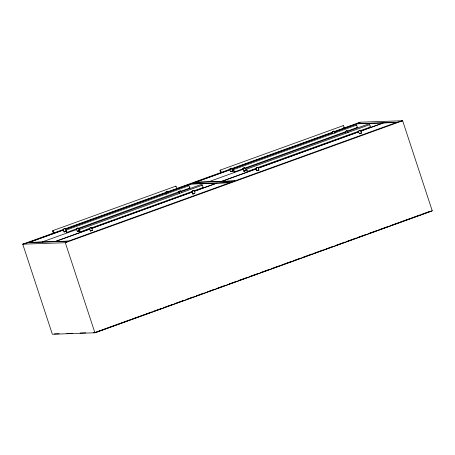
<?xml version="1.0" encoding="UTF-8"?>
<svg xmlns="http://www.w3.org/2000/svg" width="455" height="455" viewBox="0 0 455 455"><rect width="100%" height="100%" fill="white"/><g stroke="black" fill="none" stroke-linecap="round" stroke-linejoin="round"><path stroke-width="0.68" d="M65.298 228.74L165.745 192.431L166.894 191.327L167.838 191.652L166.951 191.31L165.66 192.255M181.323 192.454C181.499 189.638 179.281 191.578 178.787 191.8M332.685 132.109L231.822 168.577L230.941 168.168L229.718 169.027M245.057 170.676L245.831 170.528L244.972 167.992L244.125 167.702L242.845 168.577M247.253 171.552A1.24 0.375 70.1 0 0 247.014 169.783A1.24 0.375 70.1 0 0 246.337 169.806A1.24 0.375 70.1 0 0 247.253 171.552L256.142 168.333L257.2 167.264L258.144 167.611L257.257 167.252L255.972 168.123M90.323 231.015L92.433 230.287L90.323 231.015L89.436 228.404L90.67 227.477L91.614 227.801L92.422 230.275L92.138 230.31M258.929 170.062L258.247 170.204L258.958 170.073L258.099 167.628L257.74 167.554M360.388 133.48C363.397 132.268 358.5 134.31 359.609 133.542M194.285 193.54C196.412 192.738 190.617 194.729 193.966 193.654M76.946 228.518C77.487 227.216 79.255 228.336 78.846 229.508M90.073 228.069L90.67 227.477L91.62 227.824M179.424 191.464L180.021 190.873L180.954 191.231L189.718 188.057M192.55 191.015C193.665 189.064 195.491 192.493 194.848 193.216M230.344 168.76C231.498 166.507 234.308 171.489 231.817 171.16M332.821 131.705C333.56 130.147 335.5 132.047 334.92 133.298M345.948 131.256L346.545 130.665L347.466 131.023L357.101 127.537M359.075 130.807C360.206 128.828 362.021 132.365 361.378 133.008M79.045 230.895C77.151 233.335 74.614 227.147 78.487 228.274M91.574 227.841L192.067 191.51L193.148 190.423L194.08 190.725M332.753 131.796C331.371 132.94 334.419 130.238 334.323 131.478M345.88 131.347L345.368 131.762L346.545 130.665L347.296 130.835L348.052 132.849M359.006 130.892C357.971 132.183 359.956 129.106 360.605 130.517M76.872 228.609L66.743 232.522A1.24 0.375 70.1 0 1 65.833 230.776A1.24 0.375 70.1 0 1 66.504 230.753A1.24 0.375 70.1 0 1 66.743 232.522M90.005 228.16L79.875 232.067A1.24 0.375 70.1 0 1 78.96 230.327A1.24 0.375 70.1 0 1 79.631 230.304A1.24 0.375 70.1 0 1 79.875 232.067M179.355 191.555L78.442 228.291M192.482 191.106L191.964 191.521L192.801 193.961M230.275 168.845L229.707 169.158M77.236 231.368L78.965 230.93M257.052 170.625C256.262 170.995 258.429 170.045 257.132 170.591M432.25 210.824L94.924 332.793L65.31 242.714L402.635 120.751L396.868 122.344L68.079 241.224L65.31 242.714L22.75 244.176L52.365 334.249L94.924 332.793L432.25 210.824L402.635 120.751L360.076 122.207L334.021 131.626M333.913 132.16L357.3 123.703L360.076 122.207M65.918 231.345L64.013 231.908L65.838 231.379M230.793 171.529L231.368 171.307M243.92 171.08L244.494 170.852M230.873 171.495L231.402 171.296M244.005 171.04L244.528 170.841M77.56 231.22L78.425 230.918M90.75 230.742L91.552 230.463M65.332 228.74L64.417 228.376L63.251 229.479L64.746 228.37L65.361 228.706L65.719 229.957M77.657 231.18L78.192 230.992M90.784 230.731L91.324 230.537M52.848 230.628L175.823 186.163M220.226 170.107L343.201 125.643M63.495 229.439L22.75 244.176L28.517 242.578L63.268 230.014M167.702 191.765L229.82 169.305M65.275 229.292L166.177 192.806M167.514 192.323L230.332 169.607M231.669 169.124L332.577 132.644M63.757 229.894L29.04 242.447L42.048 242.003L76.884 229.445M65.093 229.411L166.575 192.721M167.912 192.237L190.611 184.03L203.624 183.581M230.287 169.687L195.565 182.239L208.572 181.79L243.414 169.237M231.618 169.203L332.434 132.752M334.442 132.024L357.141 123.817L370.148 123.373M65.975 230.179L188.95 185.714M233.358 169.658L356.328 125.193M234.126 172.001A1.24 0.375 70.1 0 0 233.887 170.233A1.24 0.375 70.1 0 0 233.21 170.255A1.24 0.375 70.1 0 0 234.126 172.001L243.015 168.788L244.068 167.719L245 168.071L345.402 131.768L345.8 132.985M78.22 228.962L179.708 192.272M180.919 191.788L203.743 183.581L216.751 183.132L194.052 191.339M244.75 168.754L346.232 132.058M347.449 131.58L370.268 123.368L383.275 122.924L360.576 131.131M79.102 229.73L202.077 185.265M246.485 169.209L369.46 124.744M194.08 190.781L202.845 187.608M360.61 130.568L370.228 127.087M89.897 229.001L55.174 241.554L42.167 241.997M91.899 228.274L192.044 192.067M256.421 168.788L221.704 181.34L208.697 181.79M258.423 168.066L358.574 131.853M90.016 228.996L55.294 241.548L68.301 241.105M91.347 228.512L192.164 192.061M194.171 191.339L216.87 183.126L229.877 182.682M256.54 168.782L221.824 181.34L234.831 180.891M258.542 168.06L358.694 131.848M360.696 131.125L383.394 122.918L396.402 122.469M95.533 332.252L130.261 319.694M132.263 318.972L151.634 311.971M153.636 311.243L161.65 308.348M163.658 307.62L171.671 304.725M175.01 303.513L183.024 300.618M186.362 299.413L193.039 296.996M196.384 295.79L203.726 293.134M207.736 291.683L214.413 289.266M217.752 288.06L225.1 285.404M229.11 283.954L236.452 281.298M239.125 280.331L246.474 277.675M250.477 276.231L257.826 273.574M260.499 272.608L269.178 269.468M271.851 268.501L279.199 265.845M281.873 264.878L290.552 261.739M293.225 260.772L300.573 258.116M303.24 257.149L311.925 254.009M314.598 253.048L323.277 249.909M325.951 248.942L333.299 246.286M335.966 245.319L344.651 242.179M347.324 241.213L356.003 238.073M357.34 237.59L366.025 234.45M368.692 233.489L377.377 230.349M378.714 229.866L387.393 226.726M390.066 225.76L398.751 222.62M400.082 222.137L410.103 218.514M411.439 218.03L420.119 214.891M421.455 214.407L430.14 211.268M360.104 133.349L360.969 133.088L360.132 133.343M231.652 171.433C234.626 170.38 229.314 172.161 231.299 171.541M244.779 170.983C247.736 169.914 242.595 171.694 244.54 171.057M65.059 231.441L64.064 231.845L65.298 231.368M257.905 170.534C260.721 169.55 255.716 171.216 257.553 170.642M360.15 133.554L359.325 133.747L358.449 131.25M194.029 193.415L194.768 193.227L194.149 193.381M231.874 171.143L232.642 170.961M245.006 170.688L245.802 170.511M256.83 170.801L255.966 168.253M243.692 171.251L242.833 168.703M230.594 171.7L229.792 169.271M357.3 123.703L396.868 122.344M195.047 182.37L234.609 181.01M190.776 183.911L230.338 182.557M28.517 242.578L68.079 241.224M54.219 333.907L59.116 333.742M66.805 333.475L72.402 333.282M80.097 333.02L85.688 332.827M93.383 332.565L95.482 332.491M64.036 231.913L63.205 229.451M332.275 132.217L332.673 133.434M167.793 191.686L168.196 192.903M257.831 167.576L358.477 131.302M179.475 193.802L178.787 191.862M166.342 194.251L165.66 192.311M175.675 186.328A1.24 0.375 70.1 0 1 176.278 186.607A1.24 0.375 70.1 0 1 176.756 188.143A1.24 0.375 70.1 0 1 176.29 188.29M188.808 185.879A1.24 0.375 70.1 0 1 189.451 186.237A1.24 0.375 70.1 0 1 189.877 187.824A1.24 0.375 70.1 0 1 189.274 187.636M201.935 185.43A1.24 0.375 70.1 0 1 202.577 185.782A1.24 0.375 70.1 0 1 203.004 187.369A1.24 0.375 70.1 0 1 202.407 187.187M343.059 125.807A1.24 0.375 70.1 0 1 343.701 126.166A1.24 0.375 70.1 0 1 344.128 127.753A1.24 0.375 70.1 0 1 343.531 127.571M356.185 125.358A1.24 0.375 70.1 0 1 356.822 125.699A1.24 0.375 70.1 0 1 357.26 127.281A1.24 0.375 70.1 0 1 356.68 127.161M369.312 124.909A1.24 0.375 70.1 0 1 369.96 125.267A1.24 0.375 70.1 0 1 370.381 126.854A1.24 0.375 70.1 0 1 369.784 126.666M192.744 193.932L193.443 193.608L192.766 193.91M52.7 231.225A1.24 0.375 70.1 0 0 53.616 232.971A1.24 0.375 70.1 0 0 53.377 231.203A1.24 0.375 70.1 0 0 52.7 231.225M220.083 170.705A1.24 0.375 70.1 0 0 220.999 172.451A1.24 0.375 70.1 0 0 220.76 170.682A1.24 0.375 70.1 0 0 220.083 170.705"/></g></svg>
